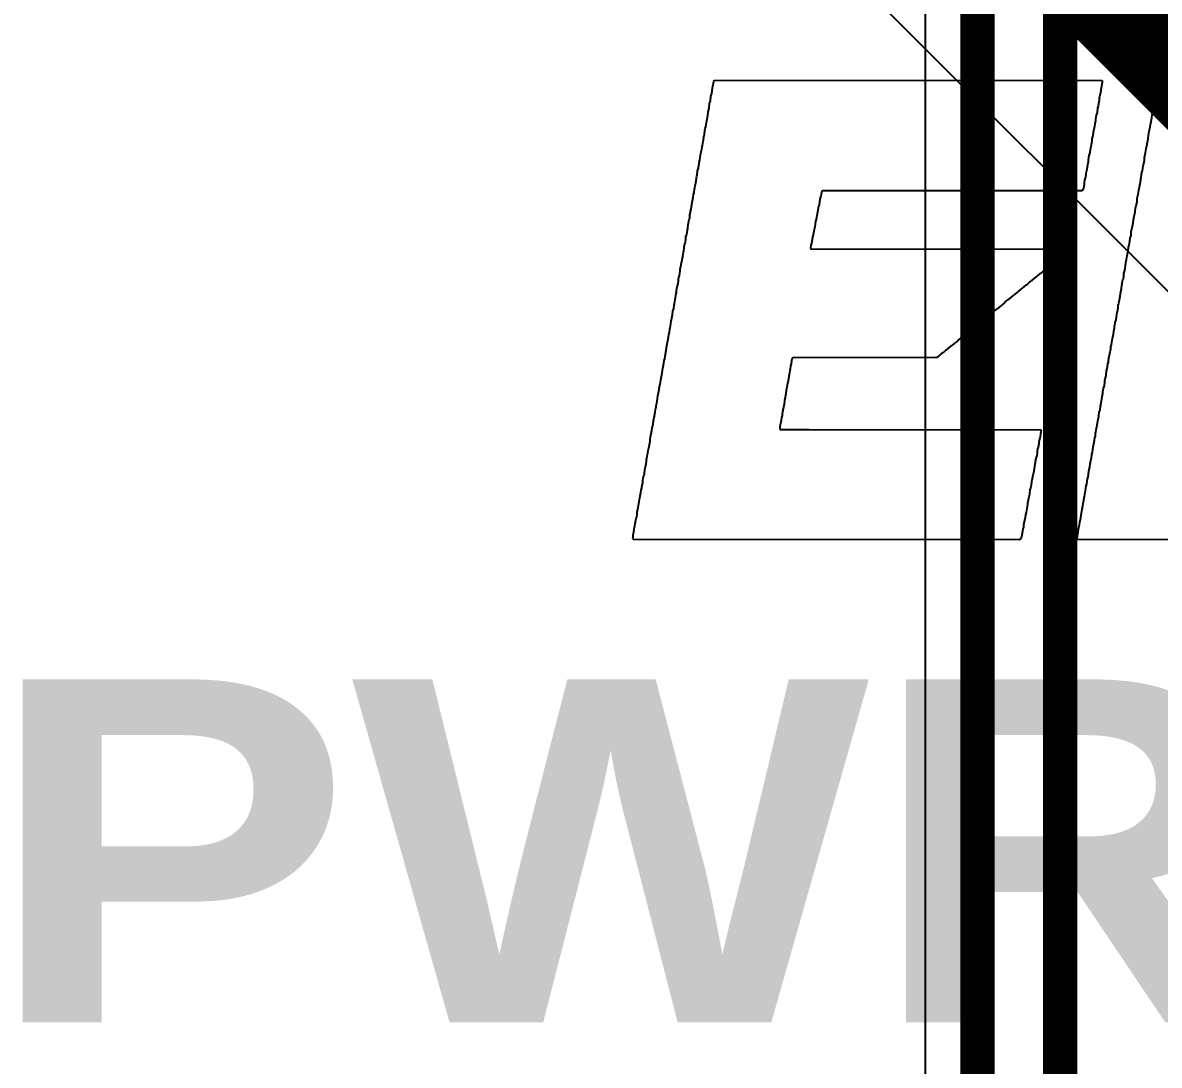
# Model space of a CAD drawing. Header units: inches. Extents: x 0 to 12.2, y 0 to 7.
# Drawn here: x 0.6052 to 0.9366, y 0.8913 to 1.1953 of the extents above; entities that cross this region are included whole.
import ezdxf

# ---------------------------------------------------------------- set-up
doc = ezdxf.new("R2010")
doc.units = ezdxf.units.IN
doc.header["$MEASUREMENT"] = 0
for name, color, linetype in [('Bottom Layer', 5, 'Continuous'), ('Layer 2', 76, 'Continuous'), ('Top Overlay', 2, 'Continuous')]:
    doc.layers.add(name, color=color, linetype=linetype)
doc.styles.add('Arial Black_Bold', font='', dxfattribs={"height": 0.2})
doc.styles.get('Arial Black_Bold').set_extended_font_data('Arial Black', bold=True)

msp = doc.modelspace()

# ---------------------------------------------------------------- linework, layer by layer
at = {"layer": 'Bottom Layer'}
msp.add_line((0.86831, 2.40463), (0.86831, 0.67096), dxfattribs=at)
for points in [[(0.90765, 0.26874, 0.01, 0.01, 0), (0.90765, 2.88202, 0.01, 0.01, 0)], [(0.8836, 0.65541, 0.01, 0.01, 0), (0.8836, 2.855, 0.01, 0.01, 0)]]:
    msp.add_lwpolyline(points, format="xyseb", dxfattribs=at)
at = {"layer": 'Layer 2'}
msp.add_line((0.72431, 1.33172), (1.01, 1.04603), dxfattribs=at)
msp.add_lwpolyline([(0.77167, 1.3597, 0.04, 0.04, 0), (1.04981, 1.08157, 0.04, 0.04, 0)], format="xyseb", dxfattribs=at)
at = {"layer": 'Top Overlay'}
for p, q in [((0.8063, 1.17626), (0.80639, 1.1768)), ((0.80639, 1.1768), (0.80648, 1.17716)), ((0.80648, 1.17716), (0.80657, 1.17769)), ((0.80657, 1.17769), (0.80666, 1.17814)), ((0.80666, 1.17814), (0.80679, 1.17845)), ((0.80679, 1.17845), (0.80692, 1.17859)), ((0.80692, 1.17859), (0.91989, 1.1785)), ((0.91976, 1.17693), (0.91967, 1.17622)), ((0.91985, 1.17756), (0.91976, 1.17693)), ((0.91994, 1.17783), (0.91985, 1.17756)), ((0.91989, 1.1785), (0.91994, 1.17783)), ((0.93579, 1.17564), (0.93597, 1.17653)), ((0.93597, 1.17653), (0.93606, 1.17707)), ((0.93606, 1.17707), (0.93624, 1.17823)), ((0.93624, 1.17823), (0.93646, 1.17854)), ((0.93646, 1.17854), (0.97294, 1.17859)), ((0.80572, 1.17247), (0.80585, 1.17394)), ((0.80585, 1.17394), (0.80608, 1.1747)), ((0.80608, 1.1747), (0.80621, 1.17555)), ((0.80621, 1.17555), (0.8063, 1.17626)), ((0.91909, 1.17341), (0.919, 1.17287)), ((0.91918, 1.17376), (0.91909, 1.17341)), ((0.91931, 1.17461), (0.91918, 1.17376)), ((0.9194, 1.17488), (0.91931, 1.17461)), ((0.91949, 1.17577), (0.9194, 1.17488)), ((0.91967, 1.17622), (0.91949, 1.17577)), ((0.93526, 1.17269), (0.93534, 1.17314)), ((0.93534, 1.17314), (0.93548, 1.17363)), ((0.93548, 1.17363), (0.93566, 1.1747)), ((0.93566, 1.1747), (0.93579, 1.17564)), ((0.80505, 1.16921), (0.80523, 1.1701)), ((0.80523, 1.1701), (0.80532, 1.17064)), ((0.80532, 1.17064), (0.80545, 1.17184)), ((0.80545, 1.17184), (0.80572, 1.17247)), ((0.91856, 1.17037), (0.91842, 1.16916)), ((0.91873, 1.17108), (0.91856, 1.17037)), ((0.91891, 1.17216), (0.91873, 1.17108)), ((0.919, 1.17287), (0.91891, 1.17216)), ((0.93467, 1.16916), (0.93485, 1.17041)), ((0.93485, 1.17041), (0.93494, 1.17095)), ((0.93494, 1.17095), (0.93512, 1.1714)), ((0.93512, 1.1714), (0.93526, 1.17269)), ((0.80451, 1.16626), (0.8046, 1.16671)), ((0.8046, 1.16671), (0.80474, 1.1672)), ((0.80474, 1.1672), (0.80483, 1.16782)), ((0.80483, 1.16782), (0.80491, 1.16818)), ((0.80491, 1.16818), (0.80505, 1.16921)), ((0.91793, 1.16671), (0.91775, 1.16582)), ((0.91802, 1.16724), (0.91793, 1.16671)), ((0.91815, 1.16836), (0.91802, 1.16724)), ((0.91833, 1.16881), (0.91815, 1.16836)), ((0.91842, 1.16916), (0.91833, 1.16881)), ((0.93423, 1.16649), (0.93432, 1.16711)), ((0.93432, 1.16711), (0.93441, 1.16747)), ((0.93441, 1.16747), (0.9345, 1.16854)), ((0.9345, 1.16854), (0.93459, 1.16881)), ((0.93459, 1.16881), (0.93467, 1.16916)), ((0.80393, 1.16273), (0.80411, 1.16398)), ((0.80411, 1.16398), (0.8042, 1.16452)), ((0.8042, 1.16452), (0.80438, 1.16497)), ((0.80438, 1.16497), (0.80451, 1.16626)), ((0.91726, 1.16345), (0.91717, 1.16238)), ((0.91735, 1.16381), (0.91726, 1.16345)), ((0.91748, 1.16421), (0.91735, 1.16381)), ((0.91757, 1.16457), (0.91748, 1.16421)), ((0.91766, 1.16528), (0.91757, 1.16457)), ((0.91775, 1.16582), (0.91766, 1.16528)), ((0.93356, 1.16314), (0.93365, 1.16367)), ((0.93365, 1.16367), (0.93374, 1.16412)), ((0.93374, 1.16412), (0.93383, 1.16448)), ((0.93383, 1.16448), (0.93392, 1.16492)), ((0.93392, 1.16492), (0.934, 1.16564)), ((0.934, 1.16564), (0.93409, 1.16599)), ((0.93409, 1.16599), (0.93423, 1.16649)), ((0.80335, 1.15956), (0.80349, 1.16006)), ((0.80349, 1.16006), (0.80358, 1.16068)), ((0.80358, 1.16068), (0.80366, 1.16104)), ((0.80366, 1.16104), (0.80375, 1.16211)), ((0.80375, 1.16211), (0.80384, 1.16238)), ((0.80384, 1.16238), (0.80393, 1.16273)), ((0.91677, 1.16019), (0.91659, 1.15912)), ((0.91686, 1.1609), (0.91677, 1.16019)), ((0.91695, 1.16144), (0.91686, 1.1609)), ((0.91708, 1.16211), (0.91695, 1.16144)), ((0.91717, 1.16238), (0.91708, 1.16211)), ((0.93298, 1.15943), (0.93311, 1.16046)), ((0.93311, 1.16046), (0.9332, 1.1609)), ((0.9332, 1.1609), (0.93329, 1.16144)), ((0.93329, 1.16144), (0.93338, 1.1618)), ((0.93338, 1.1618), (0.93347, 1.16233)), ((0.93347, 1.16233), (0.93356, 1.16314)), ((0.80273, 1.1559), (0.80282, 1.15671)), ((0.80282, 1.15671), (0.80291, 1.15724)), ((0.80291, 1.15724), (0.80299, 1.15769)), ((0.80299, 1.15769), (0.80308, 1.15805)), ((0.80308, 1.15805), (0.80317, 1.15849)), ((0.80317, 1.15849), (0.80326, 1.15921)), ((0.80326, 1.15921), (0.80335, 1.15956)), ((0.91619, 1.1572), (0.91605, 1.15653)), ((0.91628, 1.15747), (0.91619, 1.1572)), ((0.91641, 1.15831), (0.91628, 1.15747)), ((0.9165, 1.15876), (0.91641, 1.15831)), ((0.91659, 1.15912), (0.9165, 1.15876)), ((0.9324, 1.15653), (0.93258, 1.15742)), ((0.93258, 1.15742), (0.93267, 1.15796)), ((0.93267, 1.15796), (0.93275, 1.15867)), ((0.93275, 1.15867), (0.93284, 1.15903)), ((0.93284, 1.15903), (0.93298, 1.15943)), ((0.80224, 1.15291), (0.80232, 1.1538)), ((0.80232, 1.1538), (0.80241, 1.15416)), ((0.80241, 1.15416), (0.80255, 1.15501)), ((0.80255, 1.15501), (0.80264, 1.15537)), ((0.80264, 1.15537), (0.80273, 1.1559)), ((0.91552, 1.15331), (0.91543, 1.15251)), ((0.91561, 1.15385), (0.91552, 1.15331)), ((0.9157, 1.1543), (0.91561, 1.15385)), ((0.91579, 1.15465), (0.9157, 1.1543)), ((0.91588, 1.15519), (0.91579, 1.15465)), ((0.91597, 1.15599), (0.91588, 1.15519)), ((0.91605, 1.15653), (0.91597, 1.15599)), ((0.93177, 1.15296), (0.93186, 1.15349)), ((0.93186, 1.15349), (0.93195, 1.15385)), ((0.93195, 1.15385), (0.93213, 1.15474)), ((0.93213, 1.15474), (0.93222, 1.15528)), ((0.93222, 1.15528), (0.93231, 1.15599)), ((0.93231, 1.15599), (0.9324, 1.15653)), ((0.80152, 1.14907), (0.80166, 1.1501)), ((0.80166, 1.1501), (0.80174, 1.15054)), ((0.80174, 1.15054), (0.80183, 1.1509)), ((0.80183, 1.1509), (0.80197, 1.15211)), ((0.80197, 1.15211), (0.80206, 1.15246)), ((0.80206, 1.15246), (0.80224, 1.15291)), ((0.91494, 1.15005), (0.9148, 1.14938)), ((0.91503, 1.15032), (0.91494, 1.15005)), ((0.91512, 1.15139), (0.91503, 1.15032)), ((0.91521, 1.15175), (0.91512, 1.15139)), ((0.91534, 1.15215), (0.91521, 1.15175)), ((0.91543, 1.15251), (0.91534, 1.15215)), ((0.93124, 1.14983), (0.93142, 1.1509)), ((0.93142, 1.1509), (0.9315, 1.15171)), ((0.9315, 1.15171), (0.93168, 1.15215)), ((0.93168, 1.15215), (0.93177, 1.15296)), ((0.80099, 1.14568), (0.80107, 1.14684)), ((0.80107, 1.14684), (0.80116, 1.14711)), ((0.80116, 1.14711), (0.80125, 1.14782)), ((0.80125, 1.14782), (0.80134, 1.14809)), ((0.80134, 1.14809), (0.80143, 1.14871)), ((0.80143, 1.14871), (0.80152, 1.14907)), ((0.91445, 1.14706), (0.91427, 1.14661)), ((0.91463, 1.14813), (0.91445, 1.14706)), ((0.91471, 1.14885), (0.91463, 1.14813)), ((0.9148, 1.14938), (0.91471, 1.14885)), ((0.93061, 1.14653), (0.93075, 1.14702)), ((0.93075, 1.14702), (0.93083, 1.14737)), ((0.93083, 1.14737), (0.93115, 1.14947)), ((0.93115, 1.14947), (0.93124, 1.14983)), ((0.8004, 1.14304), (0.80049, 1.1434)), ((0.80049, 1.1434), (0.80067, 1.14447)), ((0.80067, 1.14447), (0.80076, 1.14519)), ((0.80076, 1.14519), (0.80099, 1.14568)), ((0.83764, 1.14385), (0.83738, 1.14224)), ((0.83778, 1.14452), (0.83764, 1.14385)), ((0.83787, 1.14478), (0.83778, 1.14452)), ((0.83796, 1.14532), (0.83787, 1.14478)), ((0.83805, 1.14595), (0.83796, 1.14532)), ((0.83836, 1.14626), (0.83805, 1.14595)), ((0.8389, 1.14635), (0.83836, 1.14626)), ((0.83916, 1.14626), (0.8389, 1.14635)), ((0.84015, 1.14635), (0.83916, 1.14626)), ((0.84041, 1.14626), (0.84015, 1.14635)), ((0.84149, 1.14635), (0.84041, 1.14626)), ((0.84175, 1.14626), (0.84149, 1.14635)), ((0.84274, 1.14635), (0.84175, 1.14626)), ((0.843, 1.14626), (0.84274, 1.14635)), ((0.84399, 1.14635), (0.843, 1.14626)), ((0.84425, 1.14626), (0.84399, 1.14635)), ((0.84533, 1.14635), (0.84425, 1.14626)), ((0.84559, 1.14626), (0.84533, 1.14635)), ((0.84658, 1.14635), (0.84559, 1.14626)), ((0.84684, 1.14626), (0.84658, 1.14635)), ((0.84791, 1.14635), (0.84684, 1.14626)), ((0.84818, 1.14626), (0.84791, 1.14635)), ((0.84917, 1.14635), (0.84818, 1.14626)), ((0.84943, 1.14626), (0.84917, 1.14635)), ((0.85042, 1.14635), (0.84943, 1.14626)), ((0.85068, 1.14626), (0.85042, 1.14635)), ((0.85176, 1.14635), (0.85068, 1.14626)), ((0.85202, 1.14626), (0.85176, 1.14635)), ((0.85301, 1.14635), (0.85202, 1.14626)), ((0.85327, 1.14626), (0.85301, 1.14635)), ((0.85434, 1.14635), (0.85327, 1.14626)), ((0.85461, 1.14626), (0.85434, 1.14635)), ((0.8556, 1.14635), (0.85461, 1.14626)), ((0.85586, 1.14626), (0.8556, 1.14635)), ((0.85685, 1.14635), (0.85586, 1.14626)), ((0.85711, 1.14626), (0.85685, 1.14635)), ((0.85818, 1.14635), (0.85711, 1.14626)), ((0.85845, 1.14626), (0.85818, 1.14635)), ((0.85944, 1.14635), (0.85845, 1.14626)), ((0.8597, 1.14626), (0.85944, 1.14635)), ((0.86077, 1.14635), (0.8597, 1.14626)), ((0.86104, 1.14626), (0.86077, 1.14635)), ((0.86203, 1.14635), (0.86104, 1.14626)), ((0.86229, 1.14626), (0.86203, 1.14635)), ((0.86328, 1.14635), (0.86229, 1.14626)), ((0.86354, 1.14626), (0.86328, 1.14635)), ((0.86462, 1.14635), (0.86354, 1.14626)), ((0.86488, 1.14626), (0.86462, 1.14635)), ((0.86587, 1.14635), (0.86488, 1.14626)), ((0.86613, 1.14626), (0.86587, 1.14635)), ((0.8672, 1.14635), (0.86613, 1.14626)), ((0.86747, 1.14626), (0.8672, 1.14635)), ((0.86846, 1.14635), (0.86747, 1.14626)), ((0.86872, 1.14626), (0.86846, 1.14635)), ((0.86971, 1.14635), (0.86872, 1.14626)), ((0.86997, 1.14626), (0.86971, 1.14635)), ((0.87104, 1.14635), (0.86997, 1.14626)), ((0.87131, 1.14626), (0.87104, 1.14635)), ((0.8723, 1.14635), (0.87131, 1.14626)), ((0.87256, 1.14626), (0.8723, 1.14635)), ((0.87363, 1.14635), (0.87256, 1.14626)), ((0.8739, 1.14626), (0.87363, 1.14635)), ((0.87489, 1.14635), (0.8739, 1.14626)), ((0.87515, 1.14626), (0.87489, 1.14635)), ((0.87614, 1.14635), (0.87515, 1.14626)), ((0.8764, 1.14626), (0.87614, 1.14635)), ((0.87747, 1.14635), (0.8764, 1.14626)), ((0.87774, 1.14626), (0.87747, 1.14635)), ((0.87873, 1.14635), (0.87774, 1.14626)), ((0.87899, 1.14626), (0.87873, 1.14635)), ((0.88006, 1.14635), (0.87899, 1.14626)), ((0.88033, 1.14626), (0.88006, 1.14635)), ((0.88131, 1.14635), (0.88033, 1.14626)), ((0.88158, 1.14626), (0.88131, 1.14635)), ((0.88257, 1.14635), (0.88158, 1.14626)), ((0.88283, 1.14626), (0.88257, 1.14635)), ((0.8839, 1.14635), (0.88283, 1.14626)), ((0.88417, 1.14626), (0.8839, 1.14635)), ((0.88516, 1.14635), (0.88417, 1.14626)), ((0.88542, 1.14626), (0.88516, 1.14635)), ((0.88649, 1.14635), (0.88542, 1.14626)), ((0.88676, 1.14626), (0.88649, 1.14635)), ((0.88774, 1.14635), (0.88676, 1.14626)), ((0.88801, 1.14626), (0.88774, 1.14635)), ((0.889, 1.14635), (0.88801, 1.14626)), ((0.88926, 1.14626), (0.889, 1.14635)), ((0.89033, 1.14635), (0.88926, 1.14626)), ((0.8906, 1.14626), (0.89033, 1.14635)), ((0.89159, 1.14635), (0.8906, 1.14626)), ((0.89185, 1.14626), (0.89159, 1.14635)), ((0.89292, 1.14635), (0.89185, 1.14626)), ((0.89319, 1.14626), (0.89292, 1.14635)), ((0.89417, 1.14635), (0.89319, 1.14626)), ((0.89444, 1.14626), (0.89417, 1.14635)), ((0.89543, 1.14635), (0.89444, 1.14626)), ((0.89569, 1.14626), (0.89543, 1.14635)), ((0.89676, 1.14635), (0.89569, 1.14626)), ((0.89703, 1.14626), (0.89676, 1.14635)), ((0.89802, 1.14635), (0.89703, 1.14626)), ((0.89828, 1.14626), (0.89802, 1.14635)), ((0.89935, 1.14635), (0.89828, 1.14626)), ((0.89962, 1.14626), (0.89935, 1.14635)), ((0.9006, 1.14635), (0.89962, 1.14626)), ((0.90087, 1.14626), (0.9006, 1.14635)), ((0.90186, 1.14635), (0.90087, 1.14626)), ((0.90212, 1.14626), (0.90186, 1.14635)), ((0.90319, 1.14635), (0.90212, 1.14626)), ((0.90346, 1.14626), (0.90319, 1.14635)), ((0.90445, 1.14635), (0.90346, 1.14626)), ((0.90471, 1.14626), (0.90445, 1.14635)), ((0.90578, 1.14635), (0.90471, 1.14626)), ((0.90605, 1.14626), (0.90578, 1.14635)), ((0.90703, 1.14635), (0.90605, 1.14626)), ((0.9073, 1.14626), (0.90703, 1.14635)), ((0.90829, 1.14635), (0.9073, 1.14626)), ((0.90855, 1.14626), (0.90829, 1.14635)), ((0.90962, 1.14635), (0.90855, 1.14626)), ((0.90989, 1.14626), (0.90962, 1.14635)), ((0.91087, 1.14635), (0.90989, 1.14626)), ((0.91114, 1.14626), (0.91087, 1.14635)), ((0.91221, 1.14635), (0.91114, 1.14626)), ((0.91248, 1.14626), (0.91221, 1.14635)), ((0.91355, 1.14635), (0.91248, 1.14626)), ((0.91382, 1.14626), (0.91355, 1.14635)), ((0.91409, 1.14635), (0.91382, 1.14626)), ((0.91427, 1.14661), (0.91409, 1.14635)), ((0.93008, 1.14322), (0.93016, 1.14403)), ((0.93016, 1.14403), (0.93025, 1.14456)), ((0.93025, 1.14456), (0.93034, 1.14492)), ((0.93034, 1.14492), (0.93043, 1.14536)), ((0.93043, 1.14536), (0.93061, 1.14653)), ((0.79982, 1.1396), (0.79991, 1.14023)), ((0.79991, 1.14023), (0.80009, 1.14094)), ((0.80009, 1.14094), (0.8004, 1.14304)), ((0.83693, 1.1401), (0.8368, 1.1396)), ((0.83715, 1.14139), (0.83693, 1.1401)), ((0.83724, 1.14175), (0.83715, 1.14139)), ((0.83738, 1.14224), (0.83724, 1.14175)), ((0.92941, 1.13969), (0.92958, 1.14014)), ((0.92958, 1.14014), (0.92967, 1.1413)), ((0.92967, 1.1413), (0.92976, 1.14157)), ((0.92976, 1.14157), (0.9299, 1.14233)), ((0.9299, 1.14233), (0.93008, 1.14322)), ((0.79924, 1.13634), (0.79933, 1.13688)), ((0.79933, 1.13688), (0.79942, 1.1376)), ((0.79942, 1.1376), (0.79951, 1.13795)), ((0.79951, 1.13795), (0.79965, 1.13835)), ((0.79965, 1.13835), (0.79973, 1.13934)), ((0.79973, 1.13934), (0.79982, 1.1396)), ((0.83635, 1.13746), (0.83622, 1.13661)), ((0.83653, 1.13791), (0.83635, 1.13746)), ((0.83662, 1.13862), (0.83653, 1.13791)), ((0.83671, 1.13898), (0.83662, 1.13862)), ((0.8368, 1.1396), (0.83671, 1.13898)), ((0.92878, 1.13594), (0.92891, 1.13697)), ((0.92891, 1.13697), (0.92909, 1.13786)), ((0.92909, 1.13786), (0.92927, 1.13893)), ((0.92927, 1.13893), (0.92941, 1.13969)), ((0.79875, 1.13335), (0.79889, 1.13411)), ((0.79889, 1.13411), (0.79898, 1.13492)), ((0.79898, 1.13492), (0.79907, 1.13545)), ((0.79907, 1.13545), (0.79924, 1.13634)), ((0.83572, 1.13407), (0.83564, 1.13335)), ((0.83581, 1.13442), (0.83572, 1.13407)), ((0.8359, 1.13505), (0.83581, 1.13442)), ((0.83604, 1.13545), (0.8359, 1.13505)), ((0.83613, 1.13581), (0.83604, 1.13545)), ((0.83622, 1.13661), (0.83613, 1.13581)), ((0.92833, 1.13317), (0.92842, 1.13451)), ((0.92842, 1.13451), (0.9286, 1.13496)), ((0.9286, 1.13496), (0.92869, 1.13559)), ((0.92869, 1.13559), (0.92878, 1.13594)), ((0.79808, 1.12983), (0.79817, 1.13054)), ((0.79817, 1.13054), (0.7984, 1.13112)), ((0.79831, 1.13139), (0.7984, 1.13166)), ((0.7984, 1.13112), (0.79831, 1.13139)), ((0.7984, 1.13166), (0.79848, 1.13201)), ((0.79848, 1.13201), (0.79857, 1.13291)), ((0.79857, 1.13291), (0.79875, 1.13335)), ((0.83501, 1.1305), (0.83492, 1.12951)), ((0.83514, 1.1309), (0.83501, 1.1305)), ((0.83528, 1.13166), (0.83514, 1.1309)), ((0.83537, 1.13201), (0.83528, 1.13166)), ((0.83546, 1.13291), (0.83537, 1.13201)), ((0.83564, 1.13335), (0.83546, 1.13291)), ((0.92762, 1.12987), (0.92771, 1.13014)), ((0.92771, 1.13014), (0.9278, 1.1305)), ((0.9278, 1.1305), (0.92789, 1.13112)), ((0.92789, 1.13112), (0.92798, 1.13148)), ((0.92798, 1.13148), (0.92811, 1.13259)), ((0.92811, 1.13259), (0.92833, 1.13317)), ((0.7975, 1.1263), (0.79764, 1.12715)), ((0.79764, 1.12715), (0.79773, 1.12786)), ((0.79773, 1.12786), (0.79781, 1.1284)), ((0.79781, 1.1284), (0.7979, 1.12875)), ((0.7979, 1.12875), (0.79808, 1.12983)), ((0.83492, 1.12951), (0.83505, 1.12938)), ((0.83505, 1.12938), (0.91025, 1.12929)), ((0.90766, 1.12688), (0.90748, 1.1267)), ((0.90784, 1.12697), (0.90766, 1.12688)), ((0.90802, 1.12715), (0.90784, 1.12697)), ((0.9082, 1.12724), (0.90802, 1.12715)), ((0.90846, 1.1275), (0.9082, 1.12724)), ((0.90864, 1.12759), (0.90846, 1.1275)), ((0.90909, 1.12804), (0.90864, 1.12759)), ((0.90927, 1.12813), (0.90909, 1.12804)), ((0.90949, 1.12835), (0.90927, 1.12813)), ((0.91003, 1.12871), (0.90949, 1.12835)), ((0.91012, 1.12889), (0.91003, 1.12871)), ((0.91029, 1.12907), (0.91012, 1.12889)), ((0.91025, 1.12929), (0.91029, 1.12907)), ((0.92704, 1.12616), (0.92713, 1.12697)), ((0.92713, 1.12697), (0.92722, 1.12733)), ((0.92722, 1.12733), (0.92735, 1.12782)), ((0.92735, 1.12782), (0.92744, 1.12844)), ((0.92744, 1.12844), (0.92753, 1.1288)), ((0.92753, 1.1288), (0.92762, 1.12987)), ((0.79683, 1.12295), (0.79692, 1.12349)), ((0.79692, 1.12349), (0.79701, 1.12384)), ((0.79701, 1.12384), (0.79719, 1.12474)), ((0.79719, 1.12474), (0.79728, 1.12545)), ((0.79728, 1.12545), (0.79741, 1.12594)), ((0.79741, 1.12594), (0.7975, 1.1263)), ((0.90364, 1.12357), (0.90346, 1.1234)), ((0.90382, 1.12366), (0.90364, 1.12357)), ((0.90445, 1.12429), (0.90382, 1.12366)), ((0.90462, 1.12438), (0.90445, 1.12429)), ((0.9048, 1.12456), (0.90462, 1.12438)), ((0.90498, 1.12465), (0.9048, 1.12456)), ((0.90543, 1.12509), (0.90498, 1.12465)), ((0.90561, 1.12518), (0.90543, 1.12509)), ((0.90587, 1.12545), (0.90561, 1.12518)), ((0.90605, 1.12554), (0.90587, 1.12545)), ((0.90632, 1.12581), (0.90605, 1.12554)), ((0.9065, 1.1259), (0.90632, 1.12581)), ((0.90695, 1.12634), (0.9065, 1.1259)), ((0.90712, 1.12643), (0.90695, 1.12634)), ((0.9073, 1.12661), (0.90712, 1.12643)), ((0.90748, 1.1267), (0.9073, 1.12661)), ((0.9265, 1.12313), (0.92659, 1.12366)), ((0.92659, 1.12366), (0.92668, 1.12438)), ((0.92668, 1.12438), (0.92686, 1.12545)), ((0.92686, 1.12545), (0.92704, 1.12616)), ((0.79634, 1.12005), (0.79643, 1.12067)), ((0.79643, 1.12067), (0.79652, 1.12103)), ((0.79652, 1.12103), (0.79665, 1.12161)), ((0.79665, 1.12161), (0.79674, 1.12215)), ((0.79674, 1.12215), (0.79683, 1.12295)), ((0.89962, 1.12036), (0.89927, 1.12)), ((0.8998, 1.12045), (0.89962, 1.12036)), ((0.90016, 1.12081), (0.8998, 1.12045)), ((0.90034, 1.1209), (0.90016, 1.12081)), ((0.9006, 1.12116), (0.90034, 1.1209)), ((0.90078, 1.12125), (0.9006, 1.12116)), ((0.90105, 1.12152), (0.90078, 1.12125)), ((0.90123, 1.12161), (0.90105, 1.12152)), ((0.90141, 1.12179), (0.90123, 1.12161)), ((0.90159, 1.12188), (0.90141, 1.12179)), ((0.90177, 1.12206), (0.90159, 1.12188)), ((0.90194, 1.12215), (0.90177, 1.12206)), ((0.90239, 1.12259), (0.90194, 1.12215)), ((0.90257, 1.12268), (0.90239, 1.12259)), ((0.90284, 1.12295), (0.90257, 1.12268)), ((0.90302, 1.12304), (0.90284, 1.12295)), ((0.90328, 1.12331), (0.90302, 1.12304)), ((0.90346, 1.1234), (0.90328, 1.12331)), ((0.92588, 1.12), (0.92597, 1.12036)), ((0.92597, 1.12036), (0.9261, 1.12076)), ((0.9261, 1.12076), (0.92619, 1.12112)), ((0.92619, 1.12112), (0.92628, 1.12219)), ((0.92628, 1.12219), (0.92637, 1.12246)), ((0.92637, 1.12246), (0.9265, 1.12313)), ((0.79576, 1.1167), (0.79585, 1.11714)), ((0.79585, 1.11714), (0.79594, 1.11786)), ((0.79594, 1.11786), (0.79607, 1.11871)), ((0.79607, 1.11871), (0.79625, 1.11915)), ((0.79625, 1.11915), (0.79634, 1.12005)), ((0.89556, 1.11701), (0.89525, 1.11679)), ((0.89605, 1.11741), (0.89556, 1.11701)), ((0.89623, 1.1175), (0.89605, 1.11741)), ((0.89663, 1.1179), (0.89623, 1.1175)), ((0.89712, 1.11831), (0.89663, 1.1179)), ((0.8973, 1.11839), (0.89712, 1.11831)), ((0.89757, 1.11866), (0.8973, 1.11839)), ((0.89775, 1.11875), (0.89757, 1.11866)), ((0.89802, 1.11902), (0.89775, 1.11875)), ((0.89819, 1.11911), (0.89802, 1.11902)), ((0.89833, 1.11924), (0.89819, 1.11911)), ((0.89842, 1.11942), (0.89833, 1.11924)), ((0.89855, 1.11947), (0.89842, 1.11942)), ((0.89873, 1.11964), (0.89855, 1.11947)), ((0.89891, 1.11973), (0.89873, 1.11964)), ((0.89909, 1.11991), (0.89891, 1.11973)), ((0.89927, 1.12), (0.89909, 1.11991)), ((0.9253, 1.11647), (0.92539, 1.11683)), ((0.92539, 1.11683), (0.92552, 1.11786)), ((0.92552, 1.11786), (0.9257, 1.11875)), ((0.9257, 1.11875), (0.92579, 1.11929)), ((0.92579, 1.11929), (0.92588, 1.12)), ((0.79518, 1.11335), (0.79531, 1.11411)), ((0.79531, 1.11411), (0.7954, 1.11455)), ((0.7954, 1.11455), (0.79567, 1.11634)), ((0.79567, 1.11634), (0.79576, 1.1167)), ((0.89123, 1.11348), (0.89065, 1.11308)), ((0.89141, 1.11357), (0.89123, 1.11348)), ((0.89145, 1.11371), (0.89141, 1.11357)), ((0.89167, 1.11393), (0.89145, 1.11371)), ((0.89185, 1.11402), (0.89167, 1.11393)), ((0.89212, 1.11429), (0.89185, 1.11402)), ((0.8923, 1.11438), (0.89212, 1.11429)), ((0.89248, 1.11455), (0.8923, 1.11438)), ((0.89266, 1.11464), (0.89248, 1.11455)), ((0.89288, 1.11487), (0.89266, 1.11464)), ((0.89337, 1.11527), (0.89288, 1.11487)), ((0.89355, 1.11536), (0.89337, 1.11527)), ((0.89382, 1.11563), (0.89355, 1.11536)), ((0.894, 1.11572), (0.89382, 1.11563)), ((0.89426, 1.11598), (0.894, 1.11572)), ((0.89444, 1.11607), (0.89426, 1.11598)), ((0.89471, 1.11634), (0.89444, 1.11607)), ((0.89489, 1.11643), (0.89471, 1.11634)), ((0.89525, 1.11679), (0.89489, 1.11643)), ((0.92463, 1.11295), (0.92485, 1.11353)), ((0.92476, 1.1138), (0.92485, 1.11406)), ((0.92485, 1.11353), (0.92476, 1.1138)), ((0.92485, 1.11406), (0.92494, 1.11442)), ((0.92494, 1.11442), (0.92503, 1.11505)), ((0.92503, 1.11505), (0.92512, 1.1154)), ((0.92512, 1.1154), (0.9253, 1.11647)), ((0.79451, 1.10964), (0.7946, 1.11018)), ((0.7946, 1.11018), (0.79478, 1.11134)), ((0.79478, 1.11134), (0.795, 1.11192)), ((0.795, 1.11192), (0.79509, 1.11308)), ((0.79509, 1.11308), (0.79518, 1.11335)), ((0.88721, 1.11027), (0.88703, 1.11009)), ((0.88739, 1.11036), (0.88721, 1.11027)), ((0.88757, 1.11054), (0.88739, 1.11036)), ((0.88774, 1.11063), (0.88757, 1.11054)), ((0.88801, 1.11089), (0.88774, 1.11063)), ((0.88819, 1.11098), (0.88801, 1.11089)), ((0.88855, 1.11134), (0.88819, 1.11098)), ((0.88873, 1.11143), (0.88855, 1.11134)), ((0.889, 1.1117), (0.88873, 1.11143)), ((0.88917, 1.11179), (0.889, 1.1117)), ((0.88931, 1.11192), (0.88917, 1.11179)), ((0.8898, 1.11232), (0.88931, 1.11192)), ((0.88998, 1.11241), (0.8898, 1.11232)), ((0.89025, 1.11268), (0.88998, 1.11241)), ((0.89056, 1.1129), (0.89025, 1.11268)), ((0.89065, 1.11308), (0.89056, 1.1129)), ((0.92409, 1.10955), (0.92418, 1.11027)), ((0.92418, 1.11027), (0.92427, 1.1108)), ((0.92427, 1.1108), (0.92436, 1.11116)), ((0.92436, 1.11116), (0.92454, 1.11223)), ((0.92454, 1.11223), (0.92463, 1.11295)), ((0.79393, 1.10629), (0.79406, 1.10696)), ((0.79406, 1.10696), (0.79415, 1.1075)), ((0.79415, 1.1075), (0.79424, 1.1083)), ((0.79424, 1.1083), (0.79451, 1.10964)), ((0.88301, 1.10687), (0.88248, 1.10634)), ((0.88346, 1.10714), (0.88301, 1.10687)), ((0.88373, 1.10741), (0.88346, 1.10714)), ((0.8839, 1.1075), (0.88373, 1.10741)), ((0.88417, 1.10777), (0.8839, 1.1075)), ((0.88435, 1.10786), (0.88417, 1.10777)), ((0.88489, 1.10839), (0.88435, 1.10786)), ((0.88507, 1.10848), (0.88489, 1.10839)), ((0.88533, 1.10875), (0.88507, 1.10848)), ((0.88551, 1.10884), (0.88533, 1.10875)), ((0.88578, 1.10911), (0.88551, 1.10884)), ((0.88596, 1.1092), (0.88578, 1.10911)), ((0.88641, 1.10964), (0.88596, 1.1092)), ((0.88658, 1.10973), (0.88641, 1.10964)), ((0.88685, 1.11), (0.88658, 1.10973)), ((0.88703, 1.11009), (0.88685, 1.11)), ((0.92356, 1.1067), (0.92365, 1.10714)), ((0.92365, 1.10714), (0.92373, 1.10786)), ((0.92373, 1.10786), (0.92387, 1.10835)), ((0.92387, 1.10835), (0.92396, 1.10871)), ((0.92396, 1.10871), (0.92409, 1.10955)), ((0.79317, 1.10205), (0.79344, 1.10366)), ((0.79344, 1.10366), (0.79353, 1.10437)), ((0.79353, 1.10437), (0.79375, 1.10495)), ((0.79375, 1.10495), (0.79384, 1.10603)), ((0.79384, 1.10603), (0.79393, 1.10629)), ((0.87908, 1.10366), (0.87881, 1.10339)), ((0.87926, 1.10375), (0.87908, 1.10366)), ((0.87962, 1.10411), (0.87926, 1.10375)), ((0.8798, 1.1042), (0.87962, 1.10411)), ((0.88006, 1.10446), (0.8798, 1.1042)), ((0.88024, 1.10455), (0.88006, 1.10446)), ((0.88051, 1.10482), (0.88024, 1.10455)), ((0.88069, 1.10491), (0.88051, 1.10482)), ((0.88096, 1.10518), (0.88069, 1.10491)), ((0.88114, 1.10527), (0.88096, 1.10518)), ((0.88136, 1.10549), (0.88114, 1.10527)), ((0.88185, 1.10589), (0.88136, 1.10549)), ((0.88203, 1.10598), (0.88185, 1.10589)), ((0.8823, 1.10625), (0.88203, 1.10598)), ((0.88248, 1.10634), (0.8823, 1.10625)), ((0.92293, 1.10321), (0.9232, 1.10455)), ((0.9232, 1.10455), (0.92329, 1.10536)), ((0.92329, 1.10536), (0.92338, 1.10589)), ((0.92338, 1.10589), (0.92347, 1.10634)), ((0.92347, 1.10634), (0.92356, 1.1067)), ((0.79246, 1.09812), (0.7929, 1.10035)), ((0.7929, 1.10035), (0.79299, 1.10116)), ((0.79299, 1.10116), (0.79308, 1.10169)), ((0.79308, 1.10169), (0.79317, 1.10205)), ((0.87497, 1.10027), (0.8748, 1.10018)), ((0.87524, 1.10053), (0.87497, 1.10027)), ((0.87542, 1.10062), (0.87524, 1.10053)), ((0.87569, 1.10089), (0.87542, 1.10062)), ((0.87587, 1.10098), (0.87569, 1.10089)), ((0.87605, 1.10116), (0.87587, 1.10098)), ((0.87622, 1.10125), (0.87605, 1.10116)), ((0.87658, 1.10161), (0.87622, 1.10125)), ((0.87676, 1.10169), (0.87658, 1.10161)), ((0.87716, 1.1021), (0.87676, 1.10169)), ((0.8777, 1.10245), (0.87716, 1.1021)), ((0.87779, 1.10263), (0.8777, 1.10245)), ((0.87792, 1.10277), (0.87779, 1.10263)), ((0.8781, 1.10286), (0.87792, 1.10277)), ((0.87828, 1.10303), (0.8781, 1.10286)), ((0.87846, 1.10312), (0.87828, 1.10303)), ((0.87864, 1.1033), (0.87846, 1.10312)), ((0.87881, 1.10339), (0.87864, 1.1033)), ((0.9224, 1.10018), (0.92248, 1.10089)), ((0.92248, 1.10089), (0.92266, 1.10134)), ((0.92266, 1.10134), (0.92275, 1.10223)), ((0.92275, 1.10223), (0.92284, 1.10268)), ((0.92284, 1.10268), (0.92293, 1.10321)), ((0.79219, 1.09687), (0.79237, 1.09732)), ((0.79237, 1.09732), (0.79246, 1.09812)), ((0.82947, 1.09736), (0.82929, 1.09665)), ((0.8297, 1.09759), (0.82947, 1.09736)), ((0.87104, 1.09768), (0.8297, 1.09759)), ((0.87131, 1.09759), (0.87104, 1.09768)), ((0.87176, 1.09768), (0.87131, 1.09759)), ((0.87203, 1.09794), (0.87176, 1.09768)), ((0.87221, 1.09803), (0.87203, 1.09794)), ((0.87265, 1.09848), (0.87221, 1.09803)), ((0.87283, 1.09857), (0.87265, 1.09848)), ((0.87301, 1.09875), (0.87283, 1.09857)), ((0.87319, 1.09884), (0.87301, 1.09875)), ((0.87337, 1.09902), (0.87319, 1.09884)), ((0.87355, 1.0991), (0.87337, 1.09902)), ((0.87381, 1.09937), (0.87355, 1.0991)), ((0.87399, 1.09946), (0.87381, 1.09937)), ((0.87426, 1.09973), (0.87399, 1.09946)), ((0.87444, 1.09982), (0.87426, 1.09973)), ((0.8748, 1.10018), (0.87444, 1.09982)), ((0.92181, 1.09674), (0.92199, 1.09799)), ((0.92199, 1.09799), (0.92213, 1.09884)), ((0.92213, 1.09884), (0.92222, 1.09919)), ((0.92222, 1.09919), (0.92231, 1.09973)), ((0.92231, 1.09973), (0.9224, 1.10018)), ((0.79152, 1.09254), (0.79183, 1.09455)), ((0.79183, 1.09455), (0.79192, 1.095)), ((0.79192, 1.095), (0.7921, 1.09607)), ((0.7921, 1.09607), (0.79219, 1.09687)), ((0.82885, 1.09397), (0.82871, 1.09312)), ((0.82894, 1.09433), (0.82885, 1.09397)), ((0.82903, 1.09522), (0.82894, 1.09433)), ((0.82912, 1.09558), (0.82903, 1.09522)), ((0.82921, 1.09585), (0.82912, 1.09558)), ((0.82929, 1.09665), (0.82921, 1.09585)), ((0.92106, 1.09259), (0.92119, 1.09379)), ((0.92119, 1.09379), (0.92141, 1.09437)), ((0.92141, 1.09437), (0.9215, 1.09509)), ((0.9215, 1.09509), (0.92159, 1.09589)), ((0.92159, 1.09589), (0.92173, 1.09638)), ((0.92173, 1.09638), (0.92181, 1.09674)), ((0.79103, 1.09008), (0.79112, 1.09044)), ((0.79112, 1.09044), (0.79121, 1.09116)), ((0.79121, 1.09116), (0.7913, 1.09169)), ((0.7913, 1.09169), (0.79143, 1.09218)), ((0.79143, 1.09218), (0.79152, 1.09254)), ((0.82827, 1.09044), (0.82818, 1.09008)), ((0.82836, 1.09089), (0.82827, 1.09044)), ((0.82845, 1.09142), (0.82836, 1.09089)), ((0.82854, 1.09223), (0.82845, 1.09142)), ((0.82863, 1.09276), (0.82854, 1.09223)), ((0.82871, 1.09312), (0.82863, 1.09276)), ((0.92056, 1.08959), (0.92065, 1.09049)), ((0.92065, 1.09049), (0.92074, 1.09111)), ((0.92074, 1.09111), (0.92083, 1.09147)), ((0.92083, 1.09147), (0.92097, 1.09205)), ((0.92097, 1.09205), (0.92106, 1.09259)), ((0.7904, 1.08651), (0.79049, 1.08705)), ((0.79049, 1.08705), (0.79058, 1.08741)), ((0.79058, 1.08741), (0.79067, 1.08785)), ((0.79067, 1.08785), (0.79076, 1.08839)), ((0.79076, 1.08839), (0.79085, 1.0891)), ((0.79085, 1.0891), (0.79103, 1.09008)), ((0.82769, 1.08709), (0.8276, 1.08683)), ((0.82778, 1.08816), (0.82769, 1.08709)), ((0.82791, 1.08857), (0.82778, 1.08816)), ((0.828, 1.08892), (0.82791, 1.08857)), ((0.82809, 1.08964), (0.828, 1.08892)), ((0.82818, 1.09008), (0.82809, 1.08964)), ((0.91998, 1.08678), (0.92007, 1.08714)), ((0.92007, 1.08714), (0.92016, 1.08758)), ((0.92016, 1.08758), (0.92025, 1.0883)), ((0.92025, 1.0883), (0.92034, 1.08875)), ((0.92034, 1.08875), (0.92048, 1.08924)), ((0.92048, 1.08924), (0.92056, 1.08959)), ((0.78987, 1.08339), (0.78996, 1.0841)), ((0.78996, 1.0841), (0.79013, 1.08482)), ((0.79013, 1.08482), (0.79031, 1.08571)), ((0.79031, 1.08571), (0.7904, 1.08651)), ((0.82715, 1.08397), (0.82706, 1.08361)), ((0.82729, 1.08517), (0.82715, 1.08397)), ((0.82737, 1.08562), (0.82729, 1.08517)), ((0.82746, 1.08598), (0.82737, 1.08562)), ((0.8276, 1.08683), (0.82746, 1.08598)), ((0.9194, 1.08352), (0.91949, 1.08379)), ((0.91949, 1.08379), (0.91963, 1.08455)), ((0.91963, 1.08455), (0.91972, 1.08499)), ((0.91972, 1.08499), (0.91998, 1.08678)), ((0.78929, 1.08022), (0.78938, 1.08048)), ((0.78938, 1.08048), (0.78946, 1.08138)), ((0.78946, 1.08138), (0.78955, 1.08173)), ((0.78955, 1.08173), (0.78969, 1.08258)), ((0.78969, 1.08258), (0.78978, 1.08294)), ((0.78978, 1.08294), (0.78987, 1.08339)), ((0.82657, 1.08071), (0.82644, 1.08031)), ((0.82666, 1.08115), (0.82657, 1.08071)), ((0.82675, 1.08187), (0.82666, 1.08115)), ((0.82688, 1.08281), (0.82675, 1.08187)), ((0.82697, 1.08307), (0.82688, 1.08281)), ((0.82706, 1.08361), (0.82697, 1.08307)), ((0.91882, 1.08008), (0.91891, 1.08062)), ((0.91891, 1.08062), (0.91909, 1.08178)), ((0.91909, 1.08178), (0.91931, 1.08236)), ((0.91931, 1.08236), (0.9194, 1.08352)), ((0.78862, 1.07642), (0.78871, 1.07714)), ((0.78871, 1.07714), (0.7888, 1.07749)), ((0.7888, 1.07749), (0.78893, 1.07789)), ((0.78893, 1.07789), (0.78902, 1.07825)), ((0.78902, 1.07825), (0.78911, 1.07932)), ((0.78911, 1.07932), (0.7892, 1.07959)), ((0.7892, 1.07959), (0.78929, 1.08022)), ((0.82595, 1.07749), (0.8259, 1.07691)), ((0.82604, 1.07803), (0.82595, 1.07749)), ((0.82612, 1.07848), (0.82604, 1.07803)), ((0.8263, 1.07919), (0.82612, 1.07848)), ((0.82644, 1.08031), (0.8263, 1.07919)), ((0.91811, 1.07597), (0.91829, 1.07705)), ((0.91829, 1.07705), (0.91838, 1.0774)), ((0.91838, 1.0774), (0.91847, 1.07794)), ((0.91847, 1.07794), (0.91856, 1.07865)), ((0.91856, 1.07865), (0.91864, 1.07919)), ((0.91864, 1.07919), (0.91882, 1.08008)), ((0.78808, 1.07321), (0.78817, 1.07374)), ((0.78817, 1.07374), (0.78826, 1.07455)), ((0.78826, 1.07455), (0.78835, 1.07508)), ((0.78835, 1.07508), (0.78844, 1.07544)), ((0.78844, 1.07544), (0.78853, 1.07589)), ((0.78853, 1.07589), (0.78862, 1.07642)), ((0.8259, 1.07691), (0.82604, 1.07669)), ((0.82604, 1.07669), (0.83434, 1.07669)), ((0.83434, 1.07669), (0.83443, 1.07669)), ((0.83443, 1.07669), (0.90203, 1.0766)), ((0.90172, 1.07423), (0.90159, 1.07338)), ((0.90181, 1.0745), (0.90172, 1.07423)), ((0.9019, 1.07548), (0.90181, 1.0745)), ((0.90208, 1.07593), (0.9019, 1.07548)), ((0.90203, 1.0766), (0.90217, 1.07647)), ((0.90217, 1.07647), (0.90208, 1.07593)), ((0.91766, 1.07356), (0.91775, 1.07428)), ((0.91775, 1.07428), (0.91793, 1.07472)), ((0.91793, 1.07472), (0.91802, 1.07562)), ((0.91802, 1.07562), (0.91811, 1.07597)), ((0.78746, 1.06981), (0.78754, 1.07053)), ((0.78754, 1.07053), (0.78768, 1.07093)), ((0.78768, 1.07093), (0.78781, 1.07178)), ((0.78781, 1.07178), (0.78799, 1.07285)), ((0.78799, 1.07285), (0.78808, 1.07321)), ((0.9011, 1.07102), (0.90101, 1.07039)), ((0.90123, 1.07151), (0.9011, 1.07102)), ((0.90141, 1.07249), (0.90123, 1.07151)), ((0.9015, 1.07303), (0.90141, 1.07249)), ((0.90159, 1.07338), (0.9015, 1.07303)), ((0.91708, 1.07004), (0.91722, 1.07079)), ((0.91722, 1.07079), (0.9173, 1.0716)), ((0.9173, 1.0716), (0.91739, 1.07213)), ((0.91739, 1.07213), (0.91748, 1.07249)), ((0.91748, 1.07249), (0.91766, 1.07356)), ((0.78692, 1.06669), (0.78701, 1.0674)), ((0.78701, 1.0674), (0.7871, 1.06794)), ((0.7871, 1.06794), (0.78719, 1.06829)), ((0.78719, 1.06829), (0.78737, 1.06937)), ((0.78737, 1.06937), (0.78746, 1.06981)), ((0.90043, 1.06722), (0.90016, 1.06588)), ((0.9006, 1.06821), (0.90043, 1.06722)), ((0.90074, 1.06879), (0.9006, 1.06821)), ((0.90083, 1.06905), (0.90074, 1.06879)), ((0.90092, 1.07004), (0.90083, 1.06905)), ((0.90101, 1.07039), (0.90092, 1.07004)), ((0.91641, 1.06669), (0.9165, 1.06722)), ((0.9165, 1.06722), (0.91659, 1.06767)), ((0.91659, 1.06767), (0.91668, 1.06803)), ((0.91668, 1.06803), (0.91677, 1.06847)), ((0.91677, 1.06847), (0.91686, 1.06919)), ((0.91686, 1.06919), (0.91695, 1.06954)), ((0.91695, 1.06954), (0.91708, 1.07004)), ((0.78634, 1.06343), (0.78643, 1.06378)), ((0.78643, 1.06378), (0.78656, 1.06508)), ((0.78656, 1.06508), (0.78679, 1.06584)), ((0.78679, 1.06584), (0.78692, 1.06669)), ((0.89989, 1.0641), (0.89976, 1.0637)), ((0.90016, 1.06588), (0.89989, 1.0641)), ((0.91579, 1.06276), (0.91605, 1.06454)), ((0.91605, 1.06454), (0.91632, 1.06588)), ((0.91632, 1.06588), (0.91641, 1.06669)), ((0.78576, 1.06035), (0.78594, 1.06124)), ((0.78594, 1.06124), (0.78603, 1.06178)), ((0.78603, 1.06178), (0.78616, 1.06298)), ((0.78616, 1.06298), (0.78634, 1.06343)), ((0.89935, 1.06151), (0.89918, 1.06035)), ((0.89944, 1.06186), (0.89935, 1.06151)), ((0.89953, 1.06231), (0.89944, 1.06186)), ((0.89967, 1.06334), (0.89953, 1.06231)), ((0.89976, 1.0637), (0.89967, 1.06334)), ((0.91525, 1.06017), (0.91543, 1.06088)), ((0.91543, 1.06088), (0.91561, 1.06231)), ((0.91561, 1.06231), (0.91579, 1.06276)), ((0.78513, 1.05668), (0.78522, 1.0574)), ((0.78522, 1.0574), (0.78531, 1.05785)), ((0.78531, 1.05785), (0.78545, 1.05834)), ((0.78545, 1.05834), (0.78554, 1.05896)), ((0.78554, 1.05896), (0.78562, 1.05932)), ((0.78562, 1.05932), (0.78576, 1.06035)), ((0.89864, 1.0574), (0.89855, 1.05695)), ((0.89873, 1.05794), (0.89864, 1.0574)), ((0.89886, 1.05914), (0.89873, 1.05794)), ((0.89904, 1.05959), (0.89886, 1.05914)), ((0.89918, 1.06035), (0.89904, 1.05959)), ((0.91467, 1.05691), (0.91476, 1.05718)), ((0.91476, 1.05718), (0.91498, 1.05829)), ((0.91498, 1.05829), (0.91507, 1.05883)), ((0.91507, 1.05883), (0.91516, 1.05963)), ((0.91516, 1.05963), (0.91525, 1.06017)), ((0.78455, 1.05351), (0.78464, 1.05387)), ((0.78464, 1.05387), (0.78491, 1.05575)), ((0.78491, 1.05575), (0.78504, 1.05633)), ((0.78504, 1.05633), (0.78513, 1.05668)), ((0.89802, 1.05427), (0.89775, 1.05249)), ((0.8981, 1.05481), (0.89802, 1.05427)), ((0.89819, 1.05517), (0.8981, 1.05481)), ((0.89828, 1.05561), (0.89819, 1.05517)), ((0.89846, 1.0566), (0.89828, 1.05561)), ((0.89855, 1.05695), (0.89846, 1.0566)), ((0.91409, 1.05338), (0.91427, 1.05445)), ((0.91427, 1.05445), (0.91436, 1.05526)), ((0.91436, 1.05526), (0.91445, 1.05561)), ((0.91445, 1.05561), (0.91458, 1.05602)), ((0.91458, 1.05602), (0.91467, 1.05691)), ((0.78397, 1.05034), (0.78406, 1.0507)), ((0.78406, 1.0507), (0.7842, 1.05119)), ((0.7842, 1.05119), (0.78429, 1.05182)), ((0.78429, 1.05182), (0.78437, 1.05217)), ((0.78437, 1.05217), (0.78446, 1.05325)), ((0.78446, 1.05325), (0.78455, 1.05351)), ((0.89735, 1.05057), (0.89721, 1.0499)), ((0.89748, 1.05106), (0.89735, 1.05057)), ((0.89757, 1.05177), (0.89748, 1.05106)), ((0.89775, 1.05249), (0.89757, 1.05177)), ((0.91346, 1.05008), (0.9136, 1.05057)), ((0.9136, 1.05057), (0.91369, 1.05092)), ((0.91369, 1.05092), (0.91378, 1.05182)), ((0.91378, 1.05182), (0.91387, 1.05217)), ((0.91387, 1.05217), (0.914, 1.05302)), ((0.914, 1.05302), (0.91409, 1.05338)), ((0.78339, 1.04673), (0.78348, 1.04762)), ((0.78348, 1.04762), (0.78357, 1.04825)), ((0.78357, 1.04825), (0.78366, 1.0486)), ((0.78366, 1.0486), (0.78379, 1.04918)), ((0.78379, 1.04918), (0.78388, 1.04963)), ((0.78388, 1.04963), (0.78397, 1.05034)), ((0.89681, 1.04771), (0.89672, 1.04691)), ((0.89694, 1.04811), (0.89681, 1.04771)), ((0.89703, 1.04883), (0.89694, 1.04811)), ((0.89721, 1.0499), (0.89703, 1.04883)), ((0.91297, 1.04708), (0.91311, 1.04811)), ((0.91311, 1.04811), (0.9132, 1.04856)), ((0.9132, 1.04856), (0.91329, 1.04892)), ((0.91329, 1.04892), (0.91338, 1.04963)), ((0.91338, 1.04963), (0.91346, 1.05008)), ((0.78303, 1.04503), (0.78312, 1.04539)), ((0.78317, 1.04463), (0.78303, 1.04503)), ((0.78312, 1.04539), (0.78321, 1.04601)), ((0.89569, 1.04454), (0.78317, 1.04463)), ((0.78321, 1.04601), (0.78339, 1.04673)), ((0.89609, 1.04467), (0.89569, 1.04454)), ((0.89632, 1.04499), (0.89609, 1.04467)), ((0.89641, 1.04543), (0.89632, 1.04499)), ((0.8965, 1.04579), (0.89641, 1.04543)), ((0.89663, 1.04664), (0.8965, 1.04579)), ((0.89672, 1.04691), (0.89663, 1.04664)), ((0.91262, 1.04476), (0.91271, 1.04583)), ((0.91275, 1.04463), (0.91262, 1.04476)), ((0.91271, 1.04583), (0.9128, 1.0461)), ((0.9482, 1.04454), (0.91275, 1.04463)), ((0.9128, 1.0461), (0.91288, 1.04673)), ((0.91288, 1.04673), (0.91297, 1.04708))]:
    msp.add_line(p, q, dxfattribs=at)

# ---------------------------------------------------------------- texts
at = {"layer": 'Top Overlay', "style": 'Arial Black_Bold'}
msp.add_text('PWR', height=0.1, rotation=360, dxfattribs=at).set_placement((0.59448, 0.90382))

doc.saveas('drawing.dxf')
